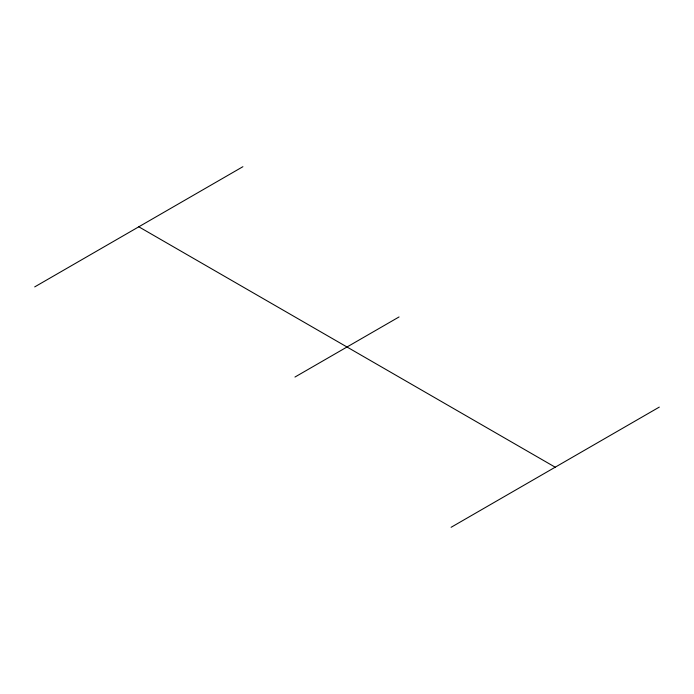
<?xml version="1.0" encoding="UTF-8"?>
<svg xmlns="http://www.w3.org/2000/svg" width="694" height="694" viewBox="0 0 694 694"><rect width="100%" height="100%" fill="white"/><g stroke="black" fill="none" stroke-linecap="round" stroke-linejoin="round"><path stroke-width="1.04" d="M34.7 286.9L242.9 166.699M294.95 377.05L399.05 316.95M451.1 527.301L659.3 407.1M138.8 226.799L555.2 467.201"/></g></svg>
